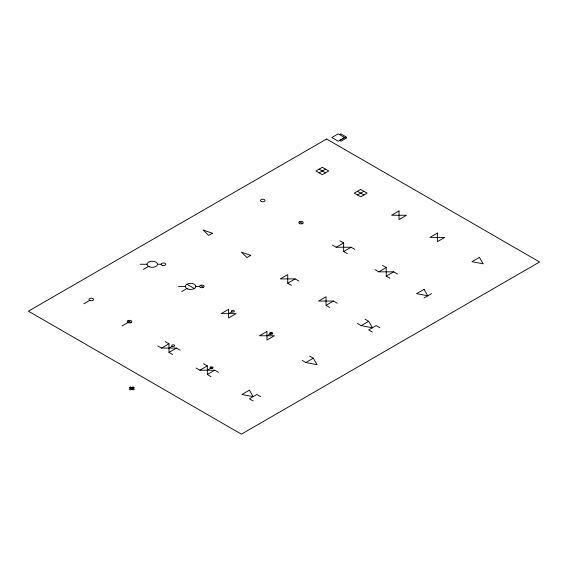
<?xml version="1.0" encoding="UTF-8"?>
<svg xmlns="http://www.w3.org/2000/svg" width="568" height="568" viewBox="0 0 568 568"><rect width="100%" height="100%" fill="white"/><g stroke="black" fill="none" stroke-linecap="round" stroke-linejoin="round"><path stroke-width="0.85" d="M339.579 134.609L340.857 133.87L346.65 137.215L345.372 137.953L338.23 133.842L331.84 137.534L338.23 141.226L344.62 137.534M83.78 303.802L89.645 300.415M143.42 269.367L148.532 266.42M319.145 172.835L325.535 169.143M122.12 325.94L129.582 321.63M181.76 291.505L186.872 288.551M357.485 194.973L363.875 191.281M157.797 345.919L161.525 348.07L168.98 343.768L168.98 352.38L172.707 354.531M332.457 245.085L336.185 247.236L343.64 242.926L343.64 251.539L347.368 253.69M168.98 348.07L172.125 346.26M228.62 313.642L231.765 311.825M295.183 278.902L280.272 278.902L287.727 274.592L287.727 283.205L295.183 278.902L298.91 281.053M168.98 352.38L176.435 348.07L180.162 350.229M343.64 251.539L351.095 247.236L354.822 249.387M196.13 368.057L199.865 370.208L207.32 365.906L207.32 374.518L211.047 376.669M207.32 370.208L211.047 368.057M266.96 335.773L270.688 333.622M375.043 269.679L378.771 271.831L386.233 267.528L386.233 276.133L389.96 278.284M333.501 301.054L318.584 301.054L326.046 296.744L326.046 305.357L333.501 301.054L337.229 303.205M207.32 374.518L214.775 370.208L218.502 372.36M386.233 276.133L393.688 271.831L397.415 273.982M361.191 325.641L368.689 321.31L372.416 327.771L361.191 325.641L357.506 323.469M305.811 362.533L313.309 358.209L317.036 364.663L305.811 362.533L302.126 360.361M424.069 297.951L431.524 293.649M336.185 247.236L351.095 247.236M140.133 264.262L146.984 264.262M157.535 264.262L161.248 264.262M378.771 271.831L393.688 271.831M178.473 286.4L185.324 286.4M195.875 286.4L199.588 286.4M161.525 348.07L176.435 348.07M199.865 370.208L214.775 370.208M319.145 169.143L325.535 172.835M357.485 191.281L363.875 194.973M339.912 240.775L343.64 242.926M382.505 265.37L386.233 267.528M299.457 221.726L302.623 223.551M364.961 319.159L368.689 321.31M379.871 327.771L376.144 325.62L368.689 329.923L372.416 332.074M287.727 283.205L291.455 285.356M326.046 305.357L329.774 307.508M200.248 285.477L203.451 287.323M186.886 284.256L194.313 288.544M270.155 332.699L272.285 333.934M309.581 356.051L313.309 358.209M210.515 367.134L212.645 368.362M260.591 396.634L256.864 394.483L249.409 398.793L253.136 400.944M165.252 341.616L168.98 343.768M203.593 363.754L207.32 365.906M127.999 320.714L131.165 322.546M131.84 387.71L133.097 388.434M130.484 388.498L131.74 389.222M326.6 139.018L28.4 311.179L241.4 434.158L539.6 261.99L326.6 139.018M345.372 137.215L339.778 140.445L341.056 141.183L346.65 137.953L345.372 137.215M322.34 167.297L315.95 170.989L322.34 174.681L328.73 170.989L322.34 167.297M212.396 233.242L208.648 235.408L203.06 230.019L212.396 233.242M360.68 189.435L354.29 193.127L360.68 196.819L367.07 193.127L360.68 189.435M250.736 255.38L246.988 257.545L241.4 252.149L250.736 255.38M228.62 309.333L221.165 313.642L236.075 313.642L228.62 317.945L228.62 309.333M399.02 210.955L391.565 215.258L406.475 215.258L399.02 219.567L399.02 210.955M130.484 387.021L129.284 387.71L133.097 389.911L134.297 389.222L130.484 387.021M133.04 387.021L129.284 389.186L130.541 389.911L134.297 387.745L133.04 387.021M266.939 331.449L259.484 335.759L274.394 335.759L266.939 340.062L266.939 331.449M437.36 233.093L429.905 237.396L444.815 237.396L437.36 241.698L437.36 233.093M249.409 390.18L241.911 394.511L253.136 396.634L249.409 390.18M424.069 289.339L416.571 293.67L427.796 295.8L424.069 289.339M479.449 257.368L471.951 261.699L483.176 263.822L479.449 257.368M210.756 368.476A1.505 0.873 0 0 0 213.085 367.794A1.505 0.873 0 0 0 210.898 366.971A1.505 0.873 0 0 0 210.756 368.476M172.345 346.366A1.505 0.873 0 0 0 174.696 345.706A1.505 0.873 0 0 0 172.53 344.861A1.505 0.873 0 0 0 172.345 346.366M128.361 322.709A2.236 1.292 0 0 0 131.819 321.701A2.236 1.292 0 0 0 128.574 320.473A2.236 1.292 0 0 0 128.361 322.709M90.113 300.621A2.258 1.306 0 0 0 93.507 299.492A2.258 1.306 0 0 0 90.113 298.363A2.258 1.306 0 0 0 90.113 300.621M270.396 334.041A1.505 0.873 0 0 0 272.725 333.359A1.505 0.873 0 0 0 270.538 332.536A1.505 0.873 0 0 0 270.396 334.041M231.985 311.931A1.505 0.873 0 0 0 234.335 311.271A1.505 0.873 0 0 0 232.17 310.426A1.505 0.873 0 0 0 231.985 311.931M187.731 288.942A5.254 3.032 0 0 0 195.846 286.57A5.254 3.032 0 0 0 188.228 283.695A5.254 3.032 0 0 0 187.731 288.942M200.611 287.493A2.265 1.306 0 0 0 204.111 286.471A2.265 1.306 0 0 0 200.823 285.235A2.265 1.306 0 0 0 200.611 287.493M162.242 265.348A2.258 1.306 0 0 0 165.764 264.361A2.258 1.306 0 0 0 162.526 263.091A2.258 1.306 0 0 0 162.242 265.348M149.306 266.79A5.275 3.046 0 0 0 157.521 264.482A5.275 3.046 0 0 0 149.959 261.529A5.275 3.046 0 0 0 149.306 266.79M299.819 223.721A2.236 1.292 0 0 0 303.276 222.713A2.236 1.292 0 0 0 300.032 221.484A2.236 1.292 0 0 0 299.819 223.721M261.436 201.583A2.258 1.306 0 0 0 264.958 200.596A2.258 1.306 0 0 0 261.713 199.332A2.258 1.306 0 0 0 261.436 201.583"/></g></svg>
